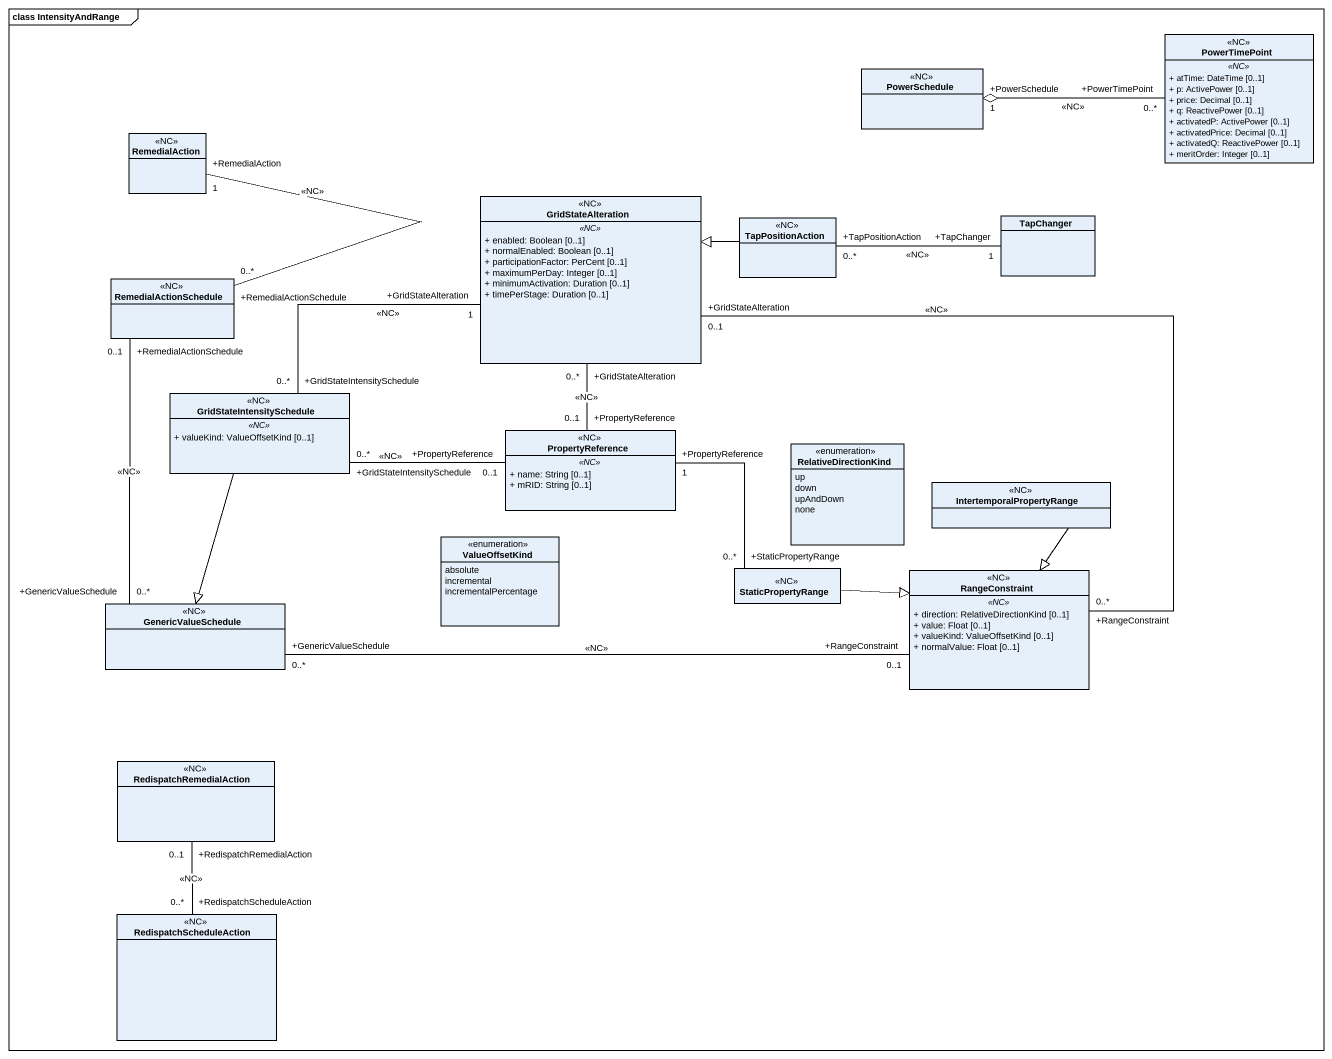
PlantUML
@startuml
mainframe class IntensityAndRange
hide circle
hide empty members
skinparam classAttributeIconSize 0
class PowerTimePoint <<NC>> {
  .. <<NC>> ..
  + atTime: DateTime [0..1]
  + p: ActivePower [0..1]
  + price: Decimal [0..1]
  + q: ReactivePower [0..1]
  + activatedP: ActivePower [0..1]
  + activatedPrice: Decimal [0..1]
  + activatedQ: ReactivePower [0..1]
  + meritOrder: Integer [0..1]
}
class PowerSchedule <<NC>>
class RemedialAction <<NC>>
class GridStateAlteration <<NC>> {
  .. <<NC>> ..
  + enabled: Boolean [0..1]
  + normalEnabled: Boolean [0..1]
  + participationFactor: PerCent [0..1]
  + maximumPerDay: Integer [0..1]
  + minimumActivation: Duration [0..1]
  + timePerStage: Duration [0..1]
}
class TapPositionAction <<NC>>
class TapChanger
class RemedialActionSchedule <<NC>>
class GridStateIntensitySchedule <<NC>> {
  .. <<NC>> ..
  + valueKind: ValueOffsetKind [0..1]
}
class PropertyReference <<NC>> {
  .. <<NC>> ..
  + name: String [0..1]
  + mRID: String [0..1]
}
enum RelativeDirectionKind {
  up
  down
  upAndDown
  none
}
class IntertemporalPropertyRange <<NC>>
enum ValueOffsetKind {
  absolute
  incremental
  incrementalPercentage
}
class StaticPropertyRange <<NC>>
class RangeConstraint <<NC>> {
  .. <<NC>> ..
  + direction: RelativeDirectionKind [0..1]
  + value: Float [0..1]
  + valueKind: ValueOffsetKind [0..1]
  + normalValue: Float [0..1]
}
class GenericValueSchedule <<NC>>
class RedispatchRemedialAction <<NC>>
class RedispatchScheduleAction <<NC>>
PowerTimePoint "+PowerTimePoint\n0..*" -left-o "+PowerSchedule\n1" PowerSchedule : <<NC>>
RemedialAction "+RemedialAction\n1" -- "+RemedialActionSchedule\n0..*" RemedialActionSchedule : <<NC>>
TapPositionAction -left-|> GridStateAlteration
TapPositionAction "+TapPositionAction\n0..*" -right- "+TapChanger\n1" TapChanger : <<NC>>
GridStateIntensitySchedule "+GridStateIntensitySchedule\n0..*" -right- "+GridStateAlteration\n1" GridStateAlteration : <<NC>>
GridStateIntensitySchedule --|> GenericValueSchedule
PropertyReference "+PropertyReference\n0..1" -up- "+GridStateAlteration\n0..*" GridStateAlteration : <<NC>>
PropertyReference "+PropertyReference\n0..1" -left- "+GridStateIntensitySchedule\n0..*" GridStateIntensitySchedule : <<NC>>
PropertyReference "+PropertyReference\n1" -right- "+StaticPropertyRange\n0..*" StaticPropertyRange
IntertemporalPropertyRange --|> RangeConstraint
StaticPropertyRange -right-|> RangeConstraint
RangeConstraint "+RangeConstraint\n0..*" -up- "+GridStateAlteration\n0..1" GridStateAlteration : <<NC>>
RangeConstraint "+RangeConstraint\n0..1" -left- "+GenericValueSchedule\n0..*" GenericValueSchedule : <<NC>>
GenericValueSchedule "+GenericValueSchedule\n0..*" -up- "+RemedialActionSchedule\n0..1" RemedialActionSchedule : <<NC>>
RedispatchRemedialAction "+RedispatchRemedialAction\n0..1" -- "+RedispatchScheduleAction\n0..*" RedispatchScheduleAction : <<NC>>
@enduml
